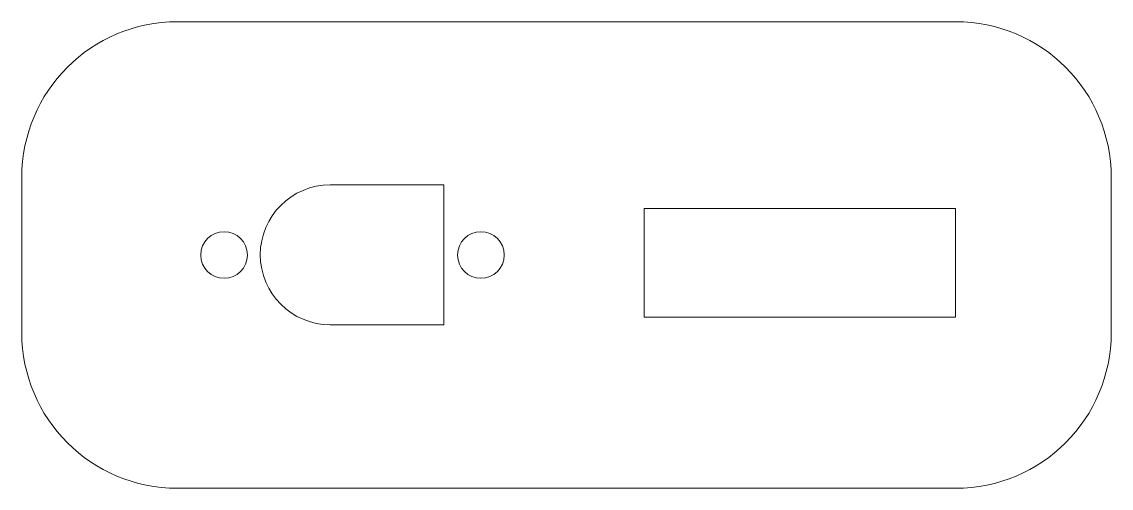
# Model space of a CAD drawing. Header units: millimetres. Extents: x 0 to 70, y 0 to 30.
import ezdxf

# ---------------------------------------------------------------- set-up
doc = ezdxf.new("R2010")
doc.units = ezdxf.units.MM
doc.layers.add('Laser_Acrylic', color=7, linetype='CONTINUOUS', lineweight=0)

msp = doc.modelspace()

# ---------------------------------------------------------------- linework, layer by layer
at = {"layer": 'Laser_Acrylic'}
for p, q in [((10, 30), (60, 30)), ((0, 10), (0, 20)), ((70, 20), (70, 10)), ((19.825, 19.512), (26.125, 19.512)), ((26.125, 19.512), (26.625, 19.512)), ((26.625, 19.512), (27.125, 19.512)), ((27.125, 19.512), (27.125, 10.512)), ((40, 11), (40, 18)), ((40, 18), (60, 18)), ((60, 11), (60, 18)), ((19.825, 10.512), (26.125, 10.512)), ((26.125, 10.512), (26.625, 10.512)), ((27.125, 10.512), (26.625, 10.512)), ((40, 11), (60, 11)), ((60, 0), (10, 0))]:
    msp.add_line(p, q, dxfattribs=at)
for centre in [(13, 15), (29.5, 15)]:
    msp.add_circle(centre, 1.5, dxfattribs=at)
for centre, radius, start, end in [((10, 20), 10, 90, 180), ((60, 20), 10, 0, 90), ((19.825, 15.012), 4.5, 90, 270), ((10, 10), 10, 180, 270), ((60, 10), 10, 270, 0)]:
    msp.add_arc(centre, radius, start, end, dxfattribs=at)

doc.saveas('drawing.dxf')
